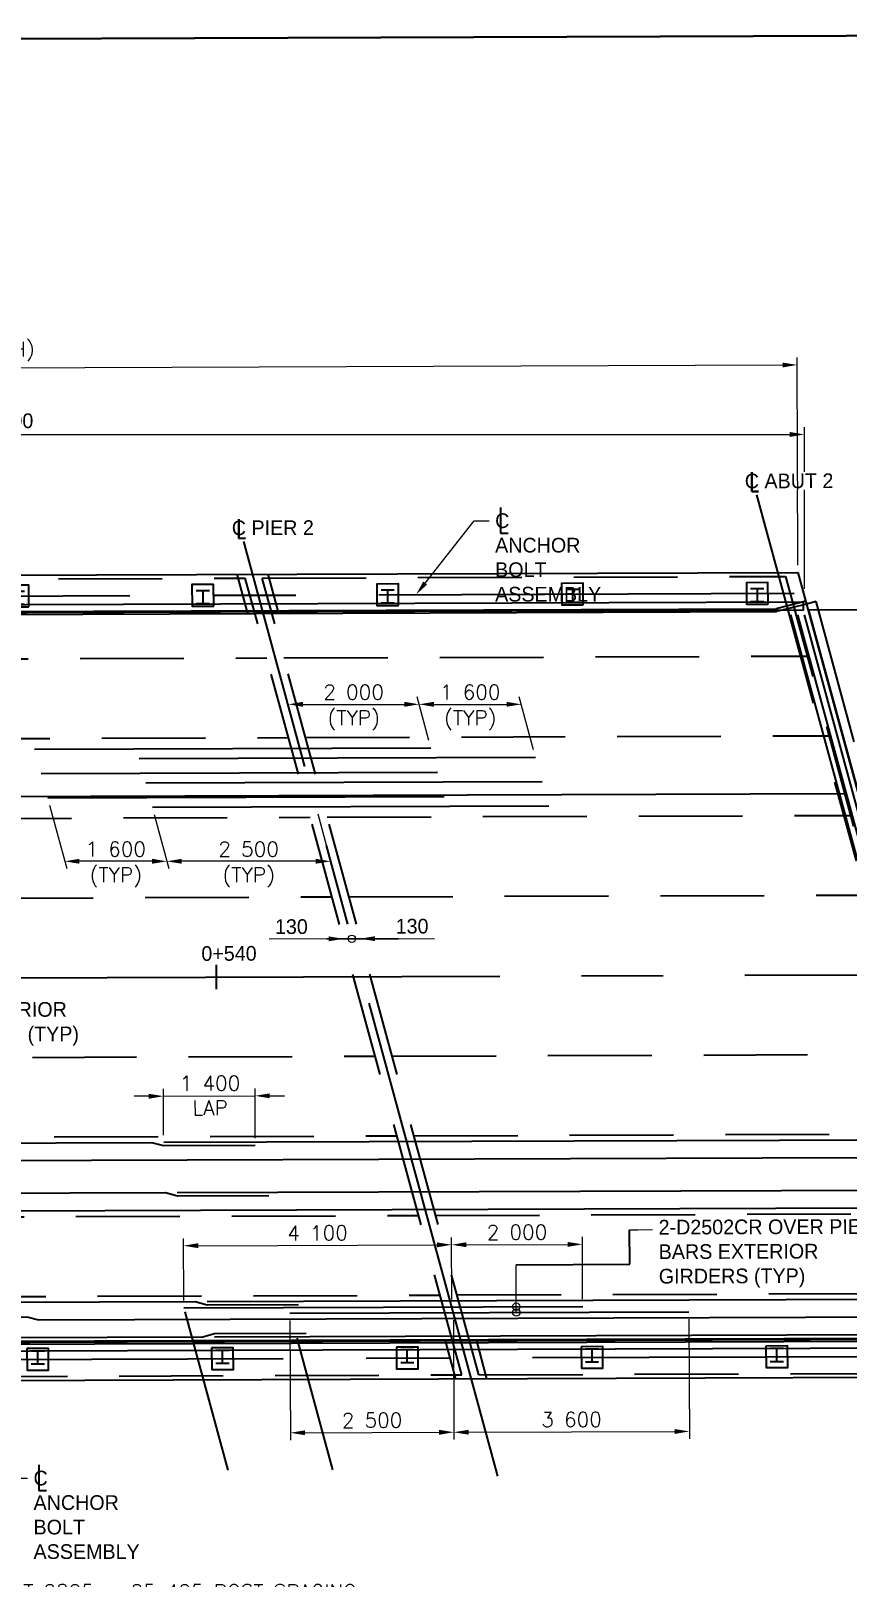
# Model space of a CAD drawing. Header units: metres. Extents: x 16685.1 to 16747.8, y 5649248.2 to 5649284.
# Drawn here: x 16713.91 to 16726.39, y 5649260.3 to 5649283.96 of the extents above; entities that cross this region are included whole.
import ezdxf
from ezdxf import colors
from ezdxf.entities.mleader import LeaderData, LeaderLine
from ezdxf.math import Vec2, Vec3

# ---------------------------------------------------------------- set-up
doc = ezdxf.new("R2010")
doc.units = ezdxf.units.M
for name, pattern in [('CENTER2', [1.125, 0.75, -0.125, 0.125, -0.125]), ('CENTERX2', [101.6, 63.5, -12.7, 12.7, -12.7]), ('HIDDEN2', [4.7625, 3.175, -1.5875])]:
    doc.linetypes.add(name, pattern=pattern)
for name, color, linetype in [('C-ROAD-CNTR', 1, 'CENTER2'), ('G-AN-DIM', 1, 'Continuous'), ('S-BR-ABUTMENT-HDD-THIN', 1, 'HIDDEN2'), ('S-BR-APPROACH-SLAB', 1, 'Continuous'), ('S-BR-BRIDGERAIL', 2, 'Continuous'), ('S-BR-CEN', 1, 'CENTERX2'), ('S-BR-DECK', 1, 'Continuous'), ('S-BR-DIM', 1, 'Continuous'), ('S-BR-POST', 1, 'Continuous'), ('S-BR-PRECAST', 17, 'HIDDEN2'), ('S-BR-REINFORCING', 2, 'Continuous')]:
    doc.layers.add(name, color=color, linetype=linetype)
doc.layers.add('G-TB-VPORTS', color=8, linetype='Continuous', plot=False)
doc.layers.add('S-BR-NPLOT', color=250, linetype='Continuous', plot=False)
doc.styles.add('AT Text Standard', font='simplex.shx', dxfattribs={"oblique": 1e-05, "height": 3})
doc.styles.add('AT_Font_Prop_3.0', font='font005.shx', dxfattribs={"height": 3})
doc.dimstyles.new('AT Dim Standard (Meters)', dxfattribs={"dimtxt": 3, "dimasz": 3, "dimexe": 1.5, "dimexo": 1.5, "dimgap": 1, "dimtad": 1, "dimdec": 0, "dimlfac": 1000, "dimzin": 0, "dimdsep": 46, "dimtxsty": 'AT_Font_Prop_3.0', "dimcen": -1.5, "dimclrd": 256, "dimclre": 256, "dimclrt": 2, "dimaunit": 1, "dimadec": 3, "dimazin": 0, "dimtfac": 1, "dimtdec": 0, "dimtmove": 0, "dimatfit": 3, "dimfxl": 1, "dimtfill": 1, "dimtolj": 1, "dimtzin": 0, "dimlwd": 15, "dimlwe": 15, "dimarcsym": 0})
doc.dimstyles.new('AT Dim Standard (Millimeters)', dxfattribs={"dimtxt": 3, "dimasz": 3, "dimexe": 1.5, "dimexo": 1.5, "dimgap": 1, "dimtad": 1, "dimdec": 3, "dimzin": 0, "dimdsep": 32, "dimtxsty": 'AT Text Standard', "dimcen": -1.5, "dimclrd": 256, "dimclre": 256, "dimclrt": 2, "dimaunit": 1, "dimadec": 3, "dimazin": 0, "dimtfac": 1, "dimtdec": 3, "dimtmove": 0, "dimatfit": 3, "dimfxl": 1, "dimtfill": 1, "dimtolj": 1, "dimtzin": 0, "dimlwd": 15, "dimlwe": 15, "dimarcsym": 0})

# ---------------------------------------------------------------- blocks, each defined once
blk = doc.blocks.new('*U43')
at = {"layer": 'S-BR-POST'}
for p, q in [((-0.1, 0.13), (0.1, 0.13)), ((0, -0.07), (0, 0.13)), ((-0.1, -0.07), (0.1, -0.07))]:
    blk.add_line(p, q, dxfattribs=at)
blk.add_lwpolyline([(-0.166, 0.164), (-0.164, -0.166), (0.166, -0.164), (0.164, 0.166), (-0.166, 0.164)], dxfattribs=at)
blk = doc.blocks.new('*U44')
at = {"layer": 'S-BR-DIM', "color": 0, "linetype": 'ByBlock', "lineweight": -2, "transparency": 16777216}
for p in [(-22.599, -0.078), (-19.774, -0.068), (-16.949, -0.059), (-14.124, -0.049), (-11.3, -0.039), (-8.475, -0.029), (-5.65, -0.02), (-2.825, -0.01), (0, 0)]:
    blk.add_blockref('*U43', p, dxfattribs=at)
blk = doc.blocks.new('*U45')
at = {"layer": 'S-BR-POST'}
for p, q in [((-0.1, 0.13), (0.1, 0.13)), ((0, -0.07), (0, 0.13)), ((-0.1, -0.07), (0.1, -0.07))]:
    blk.add_line(p, q, dxfattribs=at)
blk.add_lwpolyline([(-0.166, 0.164), (-0.164, -0.166), (0.166, -0.164), (0.164, 0.166), (-0.166, 0.164)], dxfattribs=at)
blk = doc.blocks.new('*U46')
at = {"layer": 'S-BR-DIM', "color": 0, "linetype": 'ByBlock', "lineweight": -2, "transparency": 16777216}
for p in [(-22.599, -0.078), (-19.774, -0.068), (-16.949, -0.059), (-14.124, -0.049), (-11.3, -0.039), (-8.475, -0.029), (-5.65, -0.02), (-2.825, -0.01), (0, 0)]:
    blk.add_blockref('*U45', p, dxfattribs=at)
blk = doc.blocks.new('*D67')
at = {"layer": 'G-AN-DIM', "lineweight": 15, "transparency": 16777216}
for p, q in [((16702.718, 5649263.318), (16702.718, 5649259.775)), ((16728.143, 5649263.406), (16728.143, 5649259.775)), ((16702.943, 5649259.887), (16727.918, 5649259.887))]:
    blk.add_line(p, q, dxfattribs=at)
at = {"layer": 'G-AN-DIM', "transparency": 16777216}
for points in [[(16702.943, 5649259.925), (16702.943, 5649259.85), (16702.718, 5649259.887)], [(16727.918, 5649259.925), (16727.918, 5649259.85), (16728.143, 5649259.887)]]:
    blk.add_solid(points, dxfattribs=at)
at = {"layer": 'G-AN-DIM', "color": 2, "transparency": 16777216, "insert": (16715.43, 5649260.075), "char_height": 0.225, "attachment_point": 5, "style": 'AT Text Standard', "bg_fill": 3, "box_fill_scale": 1.1, "bg_fill_color": 256, "bg_fill_true_color": 13158600, "bg_fill_transparency": 0}
blk.add_mtext('\\A1;9 SPACES AT 2825 = 25 425 POST SPACING', dxfattribs=at)
at = {"layer": 'G-AN-DIM', "color": 2, "transparency": 16777216, "insert": (16715.43, 5649259.641), "char_height": 0.225, "attachment_point": 5, "style": 'AT Text Standard', "bg_fill": 3, "box_fill_scale": 1.1, "bg_fill_color": 256, "bg_fill_true_color": 13158600, "bg_fill_transparency": 0}
blk.add_mtext('\\A1;(OPPOSITE OTHER SIDE)', dxfattribs=at)
blk = doc.blocks.new('*D69')
at = {"layer": 'G-AN-DIM', "lineweight": 15, "transparency": 16777216}
for p, q in [((16698.96, 5649275.697), (16698.96, 5649277.899)), ((16699.185, 5649277.787), (16725.513, 5649277.787)), ((16725.738, 5649275.423), (16725.738, 5649277.899))]:
    blk.add_line(p, q, dxfattribs=at)
at = {"layer": 'G-AN-DIM', "transparency": 16777216}
for points in [[(16699.185, 5649277.824), (16699.185, 5649277.749), (16698.96, 5649277.787)], [(16725.513, 5649277.824), (16725.513, 5649277.749), (16725.738, 5649277.787)]]:
    blk.add_solid(points, dxfattribs=at)
at = {"layer": 'G-AN-DIM', "color": 2, "transparency": 16777216, "char_height": 0.225, "attachment_point": 5, "style": 'AT_Font_Prop_3.0', "bg_fill": 3, "box_fill_scale": 1.1, "bg_fill_color": 256, "bg_fill_true_color": 13158600, "bg_fill_transparency": 0}
for s, insert in [('\\A1;D1506CR BARS @ 300', (16712.349, 5649277.974)), ('\\A1;(MIN LAP @ 750', (16712.349, 5649277.54))]:
    blk.add_mtext(s, dxfattribs=dict(at, insert=insert))
blk = doc.blocks.new('*D78')
at = {"layer": 'G-AN-DIM', "lineweight": 15, "transparency": 16777216}
for p, q in [((16715.798, 5649271.97), (16716.02, 5649271.143)), ((16718.298, 5649271.979), (16718.522, 5649271.143)), ((16718.267, 5649271.255), (16716.215, 5649271.255))]:
    blk.add_line(p, q, dxfattribs=at)
at = {"layer": 'G-AN-DIM', "transparency": 16777216}
for points in [[(16716.215, 5649271.293), (16716.215, 5649271.218), (16715.99, 5649271.255)], [(16718.267, 5649271.293), (16718.267, 5649271.218), (16718.492, 5649271.255)]]:
    blk.add_solid(points, dxfattribs=at)
at = {"layer": 'G-AN-DIM', "color": 2, "transparency": 16777216, "insert": (16717.241, 5649271.443), "char_height": 0.225, "attachment_point": 5, "style": 'AT Text Standard', "bg_fill": 3, "box_fill_scale": 1.1, "bg_fill_color": 256, "bg_fill_true_color": 13158600, "bg_fill_transparency": 0}
blk.add_mtext('\\A1;2 500', dxfattribs=at)
at = {"layer": 'G-AN-DIM', "color": 2, "transparency": 16777216, "insert": (16717.241, 5649271.009), "char_height": 0.225, "attachment_point": 5, "style": 'AT Text Standard', "bg_fill": 3, "box_fill_scale": 1.1, "bg_fill_color": 256, "bg_fill_true_color": 13158600, "bg_fill_transparency": 0}
blk.add_mtext('\\A1;(TYP)', dxfattribs=at)
blk = doc.blocks.new('*D79')
at = {"layer": 'G-AN-DIM', "lineweight": 15, "transparency": 16777216}
for p, q in [((16717.995, 5649273.099), (16717.815, 5649273.77)), ((16718.07, 5649273.657), (16719.622, 5649273.657)), ((16719.995, 5649273.106), (16719.817, 5649273.77))]:
    blk.add_line(p, q, dxfattribs=at)
at = {"layer": 'G-AN-DIM', "transparency": 16777216}
for points in [[(16718.07, 5649273.695), (16718.07, 5649273.62), (16717.845, 5649273.657)], [(16719.622, 5649273.695), (16719.622, 5649273.62), (16719.847, 5649273.657)]]:
    blk.add_solid(points, dxfattribs=at)
at = {"layer": 'G-AN-DIM', "color": 2, "transparency": 16777216, "insert": (16718.846, 5649273.845), "char_height": 0.225, "attachment_point": 5, "style": 'AT Text Standard', "bg_fill": 3, "box_fill_scale": 1.1, "bg_fill_color": 256, "bg_fill_true_color": 13158600, "bg_fill_transparency": 0}
blk.add_mtext('\\A1;2 000', dxfattribs=at)
at = {"layer": 'G-AN-DIM', "color": 2, "transparency": 16777216, "insert": (16718.846, 5649273.411), "char_height": 0.225, "attachment_point": 5, "style": 'AT Text Standard', "bg_fill": 3, "box_fill_scale": 1.1, "bg_fill_color": 256, "bg_fill_true_color": 13158600, "bg_fill_transparency": 0}
blk.add_mtext('\\A1;(TYP)', dxfattribs=at)
blk = doc.blocks.new('*D80')
at = {"layer": 'G-AN-DIM', "lineweight": 15, "transparency": 16777216}
for p, q in [((16714.198, 5649272.115), (16714.459, 5649271.143)), ((16715.798, 5649271.97), (16716.02, 5649271.143)), ((16715.765, 5649271.255), (16714.654, 5649271.255))]:
    blk.add_line(p, q, dxfattribs=at)
at = {"layer": 'G-AN-DIM', "transparency": 16777216}
for points in [[(16714.654, 5649271.293), (16714.654, 5649271.218), (16714.429, 5649271.255)], [(16715.765, 5649271.293), (16715.765, 5649271.218), (16715.99, 5649271.255)]]:
    blk.add_solid(points, dxfattribs=at)
at = {"layer": 'G-AN-DIM', "color": 2, "transparency": 16777216, "insert": (16715.209, 5649271.443), "char_height": 0.225, "attachment_point": 5, "style": 'AT Text Standard', "bg_fill": 3, "box_fill_scale": 1.1, "bg_fill_color": 256, "bg_fill_true_color": 13158600, "bg_fill_transparency": 0}
blk.add_mtext('\\A1;1 600', dxfattribs=at)
at = {"layer": 'G-AN-DIM', "color": 2, "transparency": 16777216, "insert": (16715.209, 5649271.009), "char_height": 0.225, "attachment_point": 5, "style": 'AT Text Standard', "bg_fill": 3, "box_fill_scale": 1.1, "bg_fill_color": 256, "bg_fill_true_color": 13158600, "bg_fill_transparency": 0}
blk.add_mtext('\\A1;(TYP)', dxfattribs=at)
blk = doc.blocks.new('*D81')
at = {"layer": 'G-AN-DIM', "lineweight": 15, "transparency": 16777216}
for p, q in [((16719.995, 5649273.106), (16719.817, 5649273.77)), ((16720.072, 5649273.657), (16721.183, 5649273.657)), ((16721.595, 5649272.962), (16721.378, 5649273.77))]:
    blk.add_line(p, q, dxfattribs=at)
at = {"layer": 'G-AN-DIM', "transparency": 16777216}
for points in [[(16720.072, 5649273.695), (16720.072, 5649273.62), (16719.847, 5649273.657)], [(16721.183, 5649273.695), (16721.183, 5649273.62), (16721.408, 5649273.657)]]:
    blk.add_solid(points, dxfattribs=at)
at = {"layer": 'G-AN-DIM', "color": 2, "transparency": 16777216, "insert": (16720.628, 5649273.845), "char_height": 0.225, "attachment_point": 5, "style": 'AT Text Standard', "bg_fill": 3, "box_fill_scale": 1.1, "bg_fill_color": 256, "bg_fill_true_color": 13158600, "bg_fill_transparency": 0}
blk.add_mtext('\\A1;1 600', dxfattribs=at)
at = {"layer": 'G-AN-DIM', "color": 2, "transparency": 16777216, "insert": (16720.628, 5649273.411), "char_height": 0.225, "attachment_point": 5, "style": 'AT Text Standard', "bg_fill": 3, "box_fill_scale": 1.1, "bg_fill_color": 256, "bg_fill_true_color": 13158600, "bg_fill_transparency": 0}
blk.add_mtext('\\A1;(TYP)', dxfattribs=at)
blk = doc.blocks.new('_Small')
at = {"color": 0, "linetype": 'ByBlock', "lineweight": -2}
blk.add_circle((0, 0), 0.25, dxfattribs=at)
blk = doc.blocks.new('*D93')
at = {"layer": 'G-AN-DIM', "lineweight": 15, "transparency": 16777216}
for p, q in [((16718.817, 5649270.07), (16718.592, 5649270.069)), ((16718.817, 5649270.07), (16718.947, 5649270.07)), ((16719.172, 5649270.071), (16720.083, 5649270.074))]:
    blk.add_line(p, q, dxfattribs=at)
at = {"layer": 'G-AN-DIM', "transparency": 16777216}
blk.add_solid([(16719.172, 5649270.109), (16719.172, 5649270.034), (16718.947, 5649270.07)], dxfattribs=at)
at = {"layer": 'G-AN-DIM', "lineweight": 15, "transparency": 16777216, "xscale": 0.225, "yscale": 0.225, "zscale": 0.225, "rotation": 0.1984736336278446}
blk.add_blockref('_Small', (16718.817, 5649270.07), dxfattribs=at)
at = {"layer": 'G-AN-DIM', "color": 2, "transparency": 16777216, "insert": (16719.739, 5649270.261), "char_height": 0.225, "attachment_point": 5, "rotation": 0.1985, "style": 'AT_Font_Prop_3.0', "bg_fill": 3, "box_fill_scale": 1.1, "bg_fill_color": 256, "bg_fill_true_color": 13158600, "bg_fill_transparency": 0}
blk.add_mtext('\\A1;130', dxfattribs=at)
blk = doc.blocks.new('*D94')
at = {"layer": 'G-AN-DIM', "lineweight": 15, "transparency": 16777216}
for p, q in [((16718.462, 5649270.069), (16717.552, 5649270.066)), ((16718.817, 5649270.07), (16718.687, 5649270.069)), ((16718.817, 5649270.07), (16719.042, 5649270.071))]:
    blk.add_line(p, q, dxfattribs=at)
at = {"layer": 'G-AN-DIM', "transparency": 16777216}
blk.add_solid([(16718.462, 5649270.106), (16718.462, 5649270.031), (16718.687, 5649270.069)], dxfattribs=at)
at = {"layer": 'G-AN-DIM', "lineweight": 15, "transparency": 16777216, "xscale": 0.225, "yscale": 0.225, "zscale": 0.225, "rotation": 180.1984736339533}
blk.add_blockref('_Small', (16718.817, 5649270.07), dxfattribs=at)
at = {"layer": 'G-AN-DIM', "color": 2, "transparency": 16777216, "insert": (16717.894, 5649270.254), "char_height": 0.225, "attachment_point": 5, "rotation": 0.1985, "style": 'AT_Font_Prop_3.0', "bg_fill": 3, "box_fill_scale": 1.1, "bg_fill_color": 256, "bg_fill_true_color": 13158600, "bg_fill_transparency": 0}
blk.add_mtext('\\A1;130', dxfattribs=at)
blk = doc.blocks.new('*D102')
at = {"layer": 'G-AN-DIM', "lineweight": 15, "transparency": 16777216}
for p, q in [((16698.705, 5649275.696), (16698.694, 5649278.87)), ((16698.919, 5649278.758), (16725.403, 5649278.85)), ((16725.639, 5649275.789), (16725.628, 5649278.963))]:
    blk.add_line(p, q, dxfattribs=at)
at = {"layer": 'G-AN-DIM', "transparency": 16777216}
for points in [[(16725.403, 5649278.887), (16725.403, 5649278.812), (16725.628, 5649278.851)], [(16698.919, 5649278.796), (16698.919, 5649278.721), (16698.694, 5649278.757)]]:
    blk.add_solid(points, dxfattribs=at)
at = {"layer": 'G-AN-DIM', "color": 2, "transparency": 16777216, "insert": (16712.16, 5649279.05), "char_height": 0.225, "attachment_point": 5, "rotation": 0.1985, "style": 'AT Text Standard', "bg_fill": 3, "box_fill_scale": 1.1, "bg_fill_color": 256, "bg_fill_true_color": 13158600, "bg_fill_transparency": 0}
blk.add_mtext('\\A1;26 934 (DECK LENGTH)', dxfattribs=at)
blk = doc.blocks.new('_None')
blk = doc.blocks.new('*D104')
at = {"layer": 'G-AN-DIM', "lineweight": 15, "transparency": 16777216}
for p, q in [((16715.941, 5649267.062), (16715.939, 5649267.773)), ((16717.341, 5649267.017), (16717.339, 5649267.778)), ((16715.714, 5649267.66), (16715.489, 5649267.659)), ((16717.564, 5649267.666), (16717.789, 5649267.667))]:
    blk.add_line(p, q, dxfattribs=at)
at = {"layer": 'G-AN-DIM', "transparency": 16777216}
for points in [[(16715.714, 5649267.697), (16715.714, 5649267.622), (16715.939, 5649267.661)], [(16717.564, 5649267.704), (16717.564, 5649267.629), (16717.339, 5649267.666)]]:
    blk.add_solid(points, dxfattribs=at)
at = {"layer": 'G-AN-DIM', "color": 2, "transparency": 16777216, "insert": (16716.651, 5649267.671), "char_height": 0.225, "attachment_point": 5, "rotation": 0.1985, "style": 'AT Text Standard', "bg_fill": 3, "box_fill_scale": 1.1, "bg_fill_color": 256, "bg_fill_true_color": 13158600, "bg_fill_transparency": 0}
blk.add_mtext('\\A1;1 400\\PLAP', dxfattribs=at)
at = {"layer": 'G-AN-DIM', "lineweight": 15, "transparency": 16777216}
blk.add_line((16715.939, 5649267.661), (16717.339, 5649267.666), dxfattribs=at)
blk = doc.blocks.new('*D107')
at = {"layer": 'G-AN-DIM', "lineweight": 15, "transparency": 16777216}
for p, q in [((16716.247, 5649264.535), (16716.244, 5649265.485)), ((16716.469, 5649265.373), (16720.119, 5649265.386)), ((16720.347, 5649264.549), (16720.344, 5649265.499))]:
    blk.add_line(p, q, dxfattribs=at)
at = {"layer": 'G-AN-DIM', "transparency": 16777216}
for points in [[(16716.469, 5649265.411), (16716.47, 5649265.336), (16716.244, 5649265.372)], [(16720.119, 5649265.423), (16720.12, 5649265.348), (16720.344, 5649265.387)]]:
    blk.add_solid(points, dxfattribs=at)
at = {"layer": 'G-AN-DIM', "color": 2, "transparency": 16777216, "insert": (16718.294, 5649265.567), "char_height": 0.225, "attachment_point": 5, "rotation": 0.1985, "style": 'AT Text Standard', "bg_fill": 3, "box_fill_scale": 1.1, "bg_fill_color": 256, "bg_fill_true_color": 13158600, "bg_fill_transparency": 0}
blk.add_mtext('\\A1;4 100', dxfattribs=at)
blk = doc.blocks.new('*D108')
at = {"layer": 'G-AN-DIM', "lineweight": 15, "transparency": 16777216}
for p, q in [((16717.872, 5649264.227), (16717.879, 5649262.397)), ((16720.372, 5649264.235), (16720.379, 5649262.406)), ((16718.103, 5649262.51), (16720.153, 5649262.517))]:
    blk.add_line(p, q, dxfattribs=at)
at = {"layer": 'G-AN-DIM', "transparency": 16777216}
for points in [[(16718.103, 5649262.548), (16718.103, 5649262.473), (16717.878, 5649262.51)], [(16720.153, 5649262.555), (16720.153, 5649262.48), (16720.378, 5649262.518)]]:
    blk.add_solid(points, dxfattribs=at)
at = {"layer": 'G-AN-DIM', "color": 2, "transparency": 16777216, "insert": (16719.128, 5649262.701), "char_height": 0.225, "attachment_point": 5, "rotation": 0.1985, "style": 'AT Text Standard', "bg_fill": 3, "box_fill_scale": 1.1, "bg_fill_color": 256, "bg_fill_true_color": 13158600, "bg_fill_transparency": 0}
blk.add_mtext('\\A1;2 500', dxfattribs=at)
blk = doc.blocks.new('*D109')
at = {"layer": 'G-AN-DIM', "lineweight": 15, "transparency": 16777216}
for p, q in [((16720.347, 5649264.549), (16720.344, 5649265.499)), ((16720.569, 5649265.387), (16722.119, 5649265.393)), ((16722.347, 5649264.556), (16722.344, 5649265.506))]:
    blk.add_line(p, q, dxfattribs=at)
at = {"layer": 'G-AN-DIM', "transparency": 16777216}
for points in [[(16720.569, 5649265.425), (16720.57, 5649265.35), (16720.344, 5649265.387)], [(16722.119, 5649265.43), (16722.12, 5649265.355), (16722.344, 5649265.394)]]:
    blk.add_solid(points, dxfattribs=at)
at = {"layer": 'G-AN-DIM', "color": 2, "transparency": 16777216, "insert": (16721.344, 5649265.578), "char_height": 0.225, "attachment_point": 5, "rotation": 0.1985, "style": 'AT Text Standard', "bg_fill": 3, "box_fill_scale": 1.1, "bg_fill_color": 256, "bg_fill_true_color": 13158600, "bg_fill_transparency": 0}
blk.add_mtext('\\A1;2 000', dxfattribs=at)
blk = doc.blocks.new('*D110')
at = {"layer": 'G-AN-DIM', "lineweight": 15, "transparency": 16777216}
for p, q in [((16720.372, 5649264.235), (16720.379, 5649262.406)), ((16723.972, 5649264.248), (16723.979, 5649262.418)), ((16720.603, 5649262.519), (16723.753, 5649262.53))]:
    blk.add_line(p, q, dxfattribs=at)
at = {"layer": 'G-AN-DIM', "transparency": 16777216}
for points in [[(16720.603, 5649262.556), (16720.603, 5649262.481), (16720.378, 5649262.518)], [(16723.753, 5649262.567), (16723.753, 5649262.492), (16723.978, 5649262.531)]]:
    blk.add_solid(points, dxfattribs=at)
at = {"layer": 'G-AN-DIM', "color": 2, "transparency": 16777216, "insert": (16722.177, 5649262.712), "char_height": 0.225, "attachment_point": 5, "rotation": 0.1985, "style": 'AT Text Standard', "bg_fill": 3, "box_fill_scale": 1.1, "bg_fill_color": 256, "bg_fill_true_color": 13158600, "bg_fill_transparency": 0}
blk.add_mtext('\\A1;3 600', dxfattribs=at)

msp = doc.modelspace()

# ---------------------------------------------------------------- linework, layer by layer
at = {"layer": 'C-ROAD-CNTR', "ltscale": 10}
for p, q in [((16728.8254, 5649262.8161), (16725.0087, 5649276.8653)), ((16691.079, 5649269.3958), (16737.8083, 5649269.5576))]:
    msp.add_line(p, q, dxfattribs=at)
at = {"layer": 'S-BR-ABUTMENT-HDD-THIN'}
for p, q in [((16725.9154, 5649275.2313), (16725.7707, 5649275.192)), ((16728.9965, 5649263.8899), (16725.9154, 5649275.2313))]:
    msp.add_line(p, q, dxfattribs=at)
at = {"layer": 'S-BR-APPROACH-SLAB'}
msp.add_line((16731.8059, 5649275.1209), (16725.806, 5649275.1001), dxfattribs=at)
at = {"layer": 'S-BR-BRIDGERAIL'}
for points in [[(16698.9954, 5649275.1342), (16725.7169, 5649275.2268), (16725.7174, 5649275.0998), (16698.9958, 5649275.0072)], [(16701.9623, 5649263.7224), (16728.8051, 5649263.8154), (16728.8046, 5649263.9424), (16701.9618, 5649263.8494)]]:
    msp.add_lwpolyline(points, close=True, dxfattribs=at)
at = {"layer": 'S-BR-CEN', "color": 8, "ltscale": 0.1}
for p, q in [((16698.9129, 5649275.2639), (16726.0139, 5649275.3578)), ((16701.2585, 5649263.59), (16729.18, 5649263.6867))]:
    msp.add_line(p, q, dxfattribs=at)
at = {"layer": 'S-BR-DECK'}
for p, q in [((16698.7051, 5649275.5832), (16725.639, 5649275.6765)), ((16725.639, 5649275.6765), (16728.8517, 5649263.8506)), ((16699.2971, 5649274.9853), (16725.3111, 5649275.0754)), ((16699.3025, 5649275.0303), (16725.3054, 5649275.1203)), ((16725.7589, 5649275.2354), (16725.3054, 5649275.1203)), ((16725.7707, 5649275.192), (16725.3111, 5649275.0754)), ((16728.8371, 5649263.9425), (16725.806, 5649275.1001)), ((16702.3774, 5649263.8739), (16728.3913, 5649263.964)), ((16702.3831, 5649263.8289), (16728.3859, 5649263.919)), ((16702.0494, 5649263.2727), (16728.9834, 5649263.366))]:
    msp.add_line(p, q, dxfattribs=at)
at = {"layer": 'S-BR-DIM'}
for p, q in [((16716.7436, 5649269.6722), (16716.7449, 5649269.2972)), ((16723.0667, 5649265.088), (16723.0649, 5649265.617))]:
    msp.add_line(p, q, dxfattribs=at)
at = {"layer": 'S-BR-NPLOT'}
msp.add_line((16718.4375, 5649270.0686), (16719.5323, 5649270.0724), dxfattribs=at)
at = {"layer": 'S-BR-POST'}
for p, q in [((16725.1149, 5649275.4247), (16724.9149, 5649275.424)), ((16725.0149, 5649275.4243), (16725.0155, 5649275.2243)), ((16725.1155, 5649275.2247), (16724.9155, 5649275.224))]:
    msp.add_line(p, q, dxfattribs=at)
msp.add_lwpolyline([(16725.1807, 5649275.1899), (16725.1795, 5649275.5199), (16724.8495, 5649275.5188), (16724.8507, 5649275.1888), (16725.1807, 5649275.1899)], dxfattribs=at)
at = {"layer": 'S-BR-PRECAST', "ltscale": 0.5}
for p, q in [((16707.1884, 5649275.5526), (16717.1883, 5649275.5872)), ((16717.4483, 5649275.5881), (16725.4483, 5649275.6158)), ((16725.4483, 5649275.6158), (16728.76, 5649263.4252)), ((16707.52, 5649274.3318), (16717.52, 5649274.3664)), ((16717.78, 5649274.3673), (16725.7799, 5649274.395)), ((16718.111, 5649273.1487), (16726.111, 5649273.1764)), ((16707.8511, 5649273.1132), (16717.851, 5649273.1478)), ((16708.1821, 5649271.8945), (16718.1821, 5649271.9292)), ((16718.4421, 5649271.9301), (16726.442, 5649271.9578)), ((16708.5132, 5649270.6759), (16718.5131, 5649270.7106)), ((16718.7731, 5649270.7115), (16726.7731, 5649270.7392)), ((16709.1753, 5649268.2387), (16719.1752, 5649268.2733)), ((16719.4352, 5649268.2742), (16727.4352, 5649268.3019)), ((16709.5064, 5649267.0201), (16719.5063, 5649267.0547)), ((16719.7663, 5649267.0556), (16727.7663, 5649267.0833)), ((16709.8374, 5649265.8014), (16719.8374, 5649265.8361)), ((16720.0974, 5649265.837), (16728.0973, 5649265.8647)), ((16710.1685, 5649264.5828), (16720.1684, 5649264.6175)), ((16720.4284, 5649264.6184), (16728.4284, 5649264.6461)), ((16710.5001, 5649263.362), (16720.5001, 5649263.3966)), ((16720.7601, 5649263.3975), (16728.76, 5649263.4252))]:
    msp.add_line(p, q, dxfattribs=at)
at = {"layer": 'S-BR-REINFORCING'}
for p, q in [((16728.5217, 5649264.0164), (16725.5313, 5649275.0241)), ((16728.6252, 5649264.0168), (16725.6348, 5649275.0245)), ((16728.7288, 5649264.0171), (16725.7383, 5649275.0248)), ((16728.15, 5649266.2241), (16716.15, 5649266.1825))]:
    msp.add_line(p, q, dxfattribs=at)
for points in [[(16714.067, 5649272.5997), (16720.1262, 5649272.6207)], [(16715.667, 5649272.4551), (16721.7262, 5649272.4761)], [(16714.1682, 5649272.2271), (16720.2274, 5649272.2481)], [(16715.7682, 5649272.0825), (16721.8274, 5649272.1035)], [(16711.7866, 5649266.7187), (16713.1866, 5649266.7236), (16713.3663, 5649266.6742), (16728.0206, 5649266.725)], [(16717.5502, 5649266.1374), (16716.1502, 5649266.1325), (16715.9705, 5649266.1819), (16701.3229, 5649266.1312)], [(16717.8718, 5649264.3391), (16723.9718, 5649264.3602)]]:
    msp.add_lwpolyline(points, dxfattribs=at)

# ---------------------------------------------------------------- block references
at = {"layer": 'S-BR-DIM', "rotation": 179.9999999999586}
msp.add_blockref('*U46', (16699.5911, 5649275.2663), dxfattribs=at)
at = {"layer": 'S-BR-DIM'}
msp.add_blockref('*U44', (16728.1409, 5649263.6831), dxfattribs=at)

# ---------------------------------------------------------------- leaders
ml = msp.add_multileader_mtext('Standard', dxfattribs=at)
ml.set_content('4-25CR BARS INTERIOR\\PGIRDERS D2501CR (TYP)', color=2, style='AT_Font_Prop_3.0')
ml.set_leader_properties(color=256, linetype='ByLayer', lineweight=15)
ml.set_arrow_properties(name='NONE')
ml.build(insert=Vec2(0, 0))
ml.multileader.update_dxf_attribs({"dogleg_length": 3, "arrow_head_size": 0.225, "scale": 0.075})
ctx = ml.context
ctx.base_point, ctx.scale, ctx.char_height, ctx.arrow_head_size, ctx.landing_gap_size, ctx.plane_origin, ctx.plane_x_axis, ctx.plane_y_axis = Vec3(16710.9066, 5649268.9399), 0.075, 0.225, 0.225, 0.0938, Vec3(16710.5582, 5649268.9387), Vec3(0.999994, 0.003464), Vec3(-0.003464, 0.999994)
notes = []
notes.append((ctx, [(0, (1, 1, 0), (16710.6816, 5649268.9391), (0.999994, 0.003464), 0.225, [(0, [(16710.5582, 5649268.9387)], 0, [])])]))
ctx.mtext.insert, ctx.mtext.text_direction, ctx.mtext.rotation, ctx.mtext.flow_direction = Vec3(16710.9998, 5649269.0902), Vec3(0.999994, 0.003464), 0.003464, 5
for ctx, leaders in notes:
    for number, flags, end, landing, length, lines in leaders:
        leader = LeaderData()
        leader.index, (leader.has_last_leader_line, leader.has_dogleg_vector, leader.attachment_direction) = number, flags
        leader.last_leader_point, leader.dogleg_vector, leader.dogleg_length = Vec3(end), Vec3(landing), length
        for number, points, colour, breaks in lines:
            line = LeaderLine()
            line.index, line.vertices, line.color, line.breaks = number, Vec3.list(points), colors.encode_raw_color(colour), breaks
            leader.lines.append(line)
        ctx.leaders.append(leader)

# ---------------------------------------------------------------- next in the draw order: texts
at = {"layer": 'S-BR-DIM', "color": 2, "lineweight": 30, "insert": (16716.9401, 5649269.8439), "char_height": 0.225, "attachment_point": 5, "rotation": 0.19847, "style": 'AT_Font_Prop_3.0', "bg_fill": 3, "box_fill_scale": 1.1, "bg_fill_color": 256, "bg_fill_true_color": 13158600, "bg_fill_transparency": 0}
msp.add_mtext('\\A1;0+540', dxfattribs=at)

# ---------------------------------------------------------------- next in the draw order: linework, layer by layer
at = {"layer": 'G-TB-VPORTS', "lineweight": 30}
msp.add_lwpolyline([(16685.1553, 5649256.2626), (16747.7694, 5649256.4835), (16747.7189, 5649283.962), (16685.1048, 5649283.7412)], close=True, dxfattribs=at)

# ---------------------------------------------------------------- next in the draw order: dimensions: what is measured, and where the dimension line sits
at = {"layer": 'G-AN-DIM'}
for base, p1, p2, text, dimstyle, picture, middle in [((16725.7383, 5649277.7866), (16698.9597, 5649275.5841), (16725.7383, 5649275.3109), 'D1506CR BARS @ 300\\X(MIN LAP @ 750', 'AT Dim Standard (Meters)', '*D69', (16712.349, 5649277.7866)), ((16728.1425, 5649259.8872), (16702.7176, 5649263.43), (16728.1425, 5649263.5181), '9 SPACES AT 2825 = <> POST SPACING\\X(OPPOSITE OTHER SIDE)', 'AT Dim Standard (Millimeters)', '*D67', (16715.43, 5649259.8872))]:
    dim = msp.add_linear_dim(base=base, p1=p1, p2=p2, text=text, dimstyle=dimstyle, dxfattribs=at)
    dim.commit()
    dim.dimension.update_dxf_attribs({"geometry": picture, "text_midpoint": middle})

# ---------------------------------------------------------------- next in the draw order: linework, layer by layer
at = {"layer": 'C-ROAD-CNTR', "ltscale": 10}
msp.add_line((16721.0508, 5649261.8484), (16717.1659, 5649276.1487), dxfattribs=at)
at = {"layer": 'G-AN-DIM'}
for p, q in [((16716.2641, 5649264.362), (16716.9226, 5649261.9379)), ((16717.9754, 5649263.9578), (16718.5226, 5649261.9435))]:
    msp.add_line(p, q, dxfattribs=at)
at = {"layer": 'S-BR-DECK'}
for p, q in [((16717.2268, 5649275.0474), (16717.0639, 5649275.6468)), ((16717.703, 5649275.049), (16717.5401, 5649275.6485)), ((16720.4082, 5649263.3363), (16720.2454, 5649263.9358)), ((16720.8845, 5649263.338), (16720.7216, 5649263.9374))]:
    msp.add_line(p, q, dxfattribs=at)
at = {"layer": 'S-BR-DIM', "color": 2}
for p, q in [((16714.0334, 5649262.0202), (16714.0348, 5649261.6244)), ((16714.0348, 5649261.6244), (16714.151, 5649261.6248))]:
    msp.add_line(p, q, dxfattribs=at)

# ---------------------------------------------------------------- next in the draw order: texts
at = {"layer": 'S-BR-DIM', "color": 2, "lineweight": 30, "insert": (16724.8256, 5649277.0725), "char_height": 0.225, "attachment_point": 4, "rotation": 0.19847, "style": 'AT_Font_Prop_3.0', "bg_fill": 3, "box_fill_scale": 1.1, "bg_fill_color": 256, "bg_fill_true_color": 13158600, "bg_fill_transparency": 0}
msp.add_mtext('C ABUT 2', dxfattribs=at)

# ---------------------------------------------------------------- next in the draw order: leaders
at = {"layer": 'S-BR-DIM'}
ml = msp.add_multileader_mtext('Standard', dxfattribs=at)
ml.set_content('C ANCHOR BOLT ASSEMBLY', color=2, style='AT_Font_Prop_3.0')
ml.set_leader_properties(color=256, linetype='ByLayer', lineweight=15)
ml.build(insert=Vec2(0, 0))
ml.multileader.update_dxf_attribs({"dogleg_length": 3, "arrow_head_size": 0.225, "scale": 0.075})
ctx = ml.context
ctx.base_point, ctx.scale, ctx.char_height, ctx.arrow_head_size, ctx.landing_gap_size, ctx.plane_origin = Vec3(16720.9152, 5649276.4676), 0.075, 0.225, 0.225, 0.0938, Vec3(16719.8006, 5649275.3363)
notes = []
notes.append((ctx, [(1, (1, 1, 0), (16720.6902, 5649276.4676), (1, 0), 0.225, [(0, [(16719.8006, 5649275.3363)], 0, [])])]))
ctx.mtext.insert, ctx.mtext.width, ctx.mtext.flow_direction = Vec3(16721.0089, 5649276.5801), 2.986621, 5
ml = msp.add_multileader_mtext('Standard', dxfattribs=at)
ml.set_content('C ANCHOR BOLT ASSEMBLY', color=2, style='AT_Font_Prop_3.0')
ml.set_leader_properties(color=256, linetype='ByLayer', lineweight=15)
ml.build(insert=Vec2(0, 0))
ml.multileader.update_dxf_attribs({"dogleg_length": 3, "arrow_head_size": 0.225, "scale": 0.075})
ctx = ml.context
ctx.base_point, ctx.scale, ctx.char_height, ctx.arrow_head_size, ctx.landing_gap_size, ctx.plane_origin = Vec3(16713.8581, 5649261.8172), 0.075, 0.225, 0.225, 0.0938, Vec3(16712.7435, 5649260.6858)
notes.append((ctx, [(1, (1, 1, 0), (16713.6331, 5649261.8172), (1, 0), 0.225, [(0, [(16712.7333, 5649263.6297)], 0, [])])]))
ctx.mtext.insert, ctx.mtext.width, ctx.mtext.flow_direction = Vec3(16713.9519, 5649261.9297), 2.986621, 5
for ctx, leaders in notes:
    for number, flags, end, landing, length, lines in leaders:
        leader = LeaderData()
        leader.index, (leader.has_last_leader_line, leader.has_dogleg_vector, leader.attachment_direction) = number, flags
        leader.last_leader_point, leader.dogleg_vector, leader.dogleg_length = Vec3(end), Vec3(landing), length
        for number, points, colour, breaks in lines:
            line = LeaderLine()
            line.index, line.vertices, line.color, line.breaks = number, Vec3.list(points), colors.encode_raw_color(colour), breaks
            leader.lines.append(line)
        ctx.leaders.append(leader)

# ---------------------------------------------------------------- next in the draw order: linework, layer by layer
at = {"layer": 'S-BR-DIM', "color": 2, "lineweight": 30}
for p, q in [((16724.9312, 5649277.2073), (16724.9322, 5649276.9136)), ((16724.9322, 5649276.9136), (16725.034, 5649276.914))]:
    msp.add_line(p, q, dxfattribs=at)

# ---------------------------------------------------------------- next in the draw order: texts
at = {"layer": 'S-BR-DIM', "color": 2, "lineweight": 30, "insert": (16716.9828, 5649276.3559), "char_height": 0.225, "attachment_point": 4, "rotation": 0.19847, "style": 'AT_Font_Prop_3.0', "bg_fill": 3, "box_fill_scale": 1.1, "bg_fill_color": 256, "bg_fill_true_color": 13158600, "bg_fill_transparency": 0}
msp.add_mtext('C PIER 2', dxfattribs=at)

# ---------------------------------------------------------------- next in the draw order: dimensions: what is measured, and where the dimension line sits
at = {"layer": 'G-AN-DIM'}
for base, p1, p2, picture, middle in [((16719.8471, 5649273.6573), (16718.0249, 5649272.9867), (16720.0249, 5649272.9936), '*D79', (16718.8461, 5649273.6573)), ((16715.9899, 5649271.2552), (16718.2682, 5649272.0912), (16715.7682, 5649272.0825), '*D78', (16717.241, 5649271.2552))]:
    dim = msp.add_linear_dim(base=base, p1=p1, p2=p2, text='<>\\X(TYP)', dimstyle='AT Dim Standard (Millimeters)', dxfattribs=at)
    dim.commit()
    dim.dimension.update_dxf_attribs({"geometry": picture, "text_midpoint": middle})

# ---------------------------------------------------------------- next in the draw order: linework, layer by layer
at = {"layer": 'S-BR-DIM', "color": 2, "lineweight": 30}
for p, q in [((16717.0883, 5649276.4907), (16717.0894, 5649276.197)), ((16717.0894, 5649276.197), (16717.1912, 5649276.1973))]:
    msp.add_line(p, q, dxfattribs=at)

# ---------------------------------------------------------------- next in the draw order: dimensions: what is measured, and where the dimension line sits
at = {"layer": 'G-AN-DIM'}
for base, p1, p2, picture, middle in [((16721.4083, 5649273.6573), (16720.0249, 5649272.9936), (16721.6249, 5649272.849), '*D81', (16720.6277, 5649273.6573)), ((16714.4286, 5649271.2552), (16715.7682, 5649272.0825), (16714.1682, 5649272.2271), '*D80', (16715.2093, 5649271.2552))]:
    dim = msp.add_linear_dim(base=base, p1=p1, p2=p2, text='<>\\X(TYP)', dimstyle='AT Dim Standard (Millimeters)', dxfattribs=at)
    dim.commit()
    dim.dimension.update_dxf_attribs({"geometry": picture, "text_midpoint": middle})

# ---------------------------------------------------------------- next in the draw order: linework, layer by layer
at = {"layer": 'S-BR-NPLOT'}
msp.add_line((16699.831, 5649272.2015), (16726.3509, 5649272.2933), dxfattribs=at)
at = {"layer": 'S-BR-PRECAST', "ltscale": 0.5}
for p, q in [((16720.5001, 5649263.3966), (16717.1883, 5649275.5872)), ((16720.7601, 5649263.3975), (16717.4483, 5649275.5881))]:
    msp.add_line(p, q, dxfattribs=at)
at = {"layer": 'S-BR-REINFORCING'}
for points in [[(16713.9657, 5649272.9726), (16720.0249, 5649272.9936)], [(16715.5657, 5649272.828), (16721.6249, 5649272.849)]]:
    msp.add_lwpolyline(points, dxfattribs=at)

# ---------------------------------------------------------------- next in the draw order: dimensions: what is measured, and where the dimension line sits
at = {"layer": 'G-AN-DIM'}
dim = msp.add_linear_dim(base=(16725.628, 5649278.8506), p1=(16698.7051, 5649275.5832), p2=(16725.639, 5649275.6765), angle=0.19847, text='<> (DECK LENGTH)', dimstyle='AT Dim Standard (Millimeters)', dxfattribs=at)
dim.commit()
dim.dimension.update_dxf_attribs({"geometry": '*D102', "text_midpoint": (16712.1602, 5649279.0504)})
dim = msp.add_linear_dim(base=(16718.9473, 5649270.0704), p1=(16718.8173, 5649270.0699), p2=(16718.9473, 5649270.0704), angle=0.19847, dimstyle='AT Dim Standard (Meters)', override={"dimblk1": 'Small', "dimsah": 1}, dxfattribs=at)
dim.commit()
dim.dimension.update_dxf_attribs({"geometry": '*D93', "text_midpoint": (16719.7395, 5649270.2606)})
dim = msp.add_linear_dim(base=(16717.3392, 5649267.6656), p1=(16715.9417, 5649266.9495), p2=(16717.3418, 5649266.9043), angle=0.19847, text='<>\\PLAP', dimstyle='AT Dim Standard (Millimeters)', dxfattribs=at)
dim.commit()
dim.dimension.update_dxf_attribs({"geometry": '*D104', "text_midpoint": (16716.6508, 5649267.6709), "dimtype": 160})
dim = msp.add_linear_dim(base=(16720.3444, 5649265.3867), p1=(16716.2477, 5649264.4222), p2=(16720.3477, 5649264.4364), angle=0.19847, dimstyle='AT Dim Standard (Millimeters)', dxfattribs=at)
dim.commit()
dim.dimension.update_dxf_attribs({"geometry": '*D107', "text_midpoint": (16718.2938, 5649265.5671)})

# ---------------------------------------------------------------- next in the draw order: linework, layer by layer
at = {"layer": 'S-BR-DIM', "color": 2}
for p, q in [((16721.0905, 5649276.6706), (16721.0918, 5649276.2748)), ((16721.0918, 5649276.2748), (16721.2081, 5649276.2752))]:
    msp.add_line(p, q, dxfattribs=at)
at = {"layer": 'S-BR-REINFORCING'}
msp.add_line((16727.9416, 5649266.991), (16715.9417, 5649266.9495), dxfattribs=at)
msp.add_lwpolyline([(16717.3418, 5649266.9043), (16715.9419, 5649266.8995), (16715.7622, 5649266.9488), (16701.1146, 5649266.8981)], dxfattribs=at)

# ---------------------------------------------------------------- next in the draw order: dimensions: what is measured, and where the dimension line sits
at = {"layer": 'G-AN-DIM'}
dim = msp.add_linear_dim(base=(16718.6873, 5649270.0694), p1=(16718.8173, 5649270.0699), p2=(16718.6873, 5649270.0694), angle=180.19847, dimstyle='AT Dim Standard (Meters)', override={"dimblk1": 'Small', "dimsah": 1}, dxfattribs=at)
dim.commit()
dim.dimension.update_dxf_attribs({"geometry": '*D94', "text_midpoint": (16717.8938, 5649270.2542)})
dim = msp.add_linear_dim(base=(16720.3782, 5649262.5182), p1=(16717.8718, 5649264.3391), p2=(16720.3718, 5649264.3477), angle=0.19847, dimstyle='AT Dim Standard (Millimeters)', dxfattribs=at)
dim.commit()
dim.dimension.update_dxf_attribs({"geometry": '*D108', "text_midpoint": (16719.1275, 5649262.7013)})

# ---------------------------------------------------------------- next in the draw order: linework, layer by layer
at = {"layer": 'S-BR-REINFORCING'}
for points in [[(16718.004, 5649264.4671), (16716.604, 5649264.4622), (16716.4243, 5649264.5116), (16701.7767, 5649264.4609)], [(16718.1197, 5649264.0277), (16716.7197, 5649264.0228), (16716.5403, 5649263.9722), (16701.8927, 5649263.9215)]]:
    msp.add_lwpolyline(points, dxfattribs=at)

# ---------------------------------------------------------------- next in the draw order: dimensions: what is measured, and where the dimension line sits
at = {"layer": 'G-AN-DIM'}
dim = msp.add_linear_dim(base=(16722.3444, 5649265.3936), p1=(16720.3477, 5649264.4364), p2=(16722.3477, 5649264.4433), angle=0.19847, dimstyle='AT Dim Standard (Millimeters)', dxfattribs=at)
dim.commit()
dim.dimension.update_dxf_attribs({"geometry": '*D109', "text_midpoint": (16721.3438, 5649265.5777)})

# ---------------------------------------------------------------- next in the draw order: linework, layer by layer
at = {"layer": 'S-BR-DIM'}
msp.add_line((16721.3298, 5649265.082), (16723.0667, 5649265.088), dxfattribs=at)
at = {"layer": 'S-BR-REINFORCING'}
msp.add_line((16728.6037, 5649264.5538), (16716.6038, 5649264.5122), dxfattribs=at)
msp.add_lwpolyline([(16711.995, 5649265.9518), (16713.395, 5649265.9566), (16713.5747, 5649265.9073), (16728.2289, 5649265.958)], dxfattribs=at)

# ---------------------------------------------------------------- next in the draw order: dimensions: what is measured, and where the dimension line sits
at = {"layer": 'G-AN-DIM'}
dim = msp.add_linear_dim(base=(16723.9781, 5649262.5306), p1=(16720.3718, 5649264.3477), p2=(16723.9718, 5649264.3602), angle=0.19847, dimstyle='AT Dim Standard (Millimeters)', dxfattribs=at)
dim.commit()
dim.dimension.update_dxf_attribs({"geometry": '*D110', "text_midpoint": (16722.1775, 5649262.7119)})

# ---------------------------------------------------------------- next in the draw order: linework, layer by layer
at = {"layer": 'S-BR-REINFORCING'}
msp.add_line((16728.7198, 5649264.0144), (16716.7198, 5649263.9728), dxfattribs=at)
for points in [[(16716.2477, 5649264.4222), (16722.3477, 5649264.4433)], [(16712.4487, 5649264.2815), (16713.8487, 5649264.2863), (16714.0284, 5649264.237), (16728.6827, 5649264.2877)]]:
    msp.add_lwpolyline(points, dxfattribs=at)

# ---------------------------------------------------------------- next in the draw order: leaders
at = {"layer": 'S-BR-DIM'}
ml = msp.add_multileader_mtext('Standard', dxfattribs=at)
ml.set_content('2-D2502CR OVER PIERS\\PBARS EXTERIOR\\PGIRDERS (TYP)', color=2, style='AT_Font_Prop_3.0')
ml.set_leader_properties(color=256, linetype='ByLayer', lineweight=15)
ml.set_arrow_properties(name='NONE')
ml.build(insert=Vec2(0, 0))
ml.multileader.update_dxf_attribs({"dogleg_length": 3, "arrow_head_size": 0.225, "scale": 0.075})
ctx = ml.context
ctx.base_point, ctx.scale, ctx.char_height, ctx.arrow_head_size, ctx.landing_gap_size, ctx.plane_origin, ctx.plane_x_axis, ctx.plane_y_axis = Vec3(16723.4147, 5649265.6182), 0.075, 0.225, 0.225, 0.0938, Vec3(16723.0663, 5649265.617), Vec3(0.999994, 0.003464), Vec3(-0.003464, 0.999994)
notes = []
notes.append((ctx, [(0, (1, 1, 0), (16723.1897, 5649265.6174), (0.999994, 0.003464), 0.225, [(0, [(16723.0649, 5649265.617)], 0, [])])]))
ctx.mtext.insert, ctx.mtext.text_direction, ctx.mtext.rotation, ctx.mtext.flow_direction = Vec3(16723.5079, 5649265.7685), Vec3(0.999994, 0.003464), 0.003464, 5
ml = msp.add_multileader_mtext('Standard', dxfattribs=at)
ml.set_content(' ', color=2, style='AT_Font_Prop_3.0')
ml.set_leader_properties(color=256, linetype='ByLayer', lineweight=15)
ml.set_arrow_properties(name='SMALL')
ml.build(insert=Vec2(0, 0))
ml.multileader.update_dxf_attribs({"has_dogleg": 0, "dogleg_length": 3, "arrow_head_size": 0.225, "scale": 0.075})
ctx = ml.context
ctx.base_point, ctx.scale, ctx.char_height, ctx.arrow_head_size, ctx.landing_gap_size, ctx.plane_origin, ctx.plane_x_axis, ctx.plane_y_axis = Vec3(16721.3298, 5649265.082), 0.075, 0.225, 0.225, 0.0938, Vec3(16721.3326, 5649264.2868), Vec3(0.999994, 0.003464), Vec3(-0.003464, 0.999994)
notes.append((ctx, [(0, (1, 1, 0), (16721.2298, 5649265.0816), (0.999994, 0.003464), 0.1, [(0, [(16721.3323, 5649264.351)], 0, [])])]))
ctx.mtext.insert, ctx.mtext.text_direction, ctx.mtext.rotation, ctx.mtext.flow_direction = Vec3(16721.4232, 5649265.1948), Vec3(0.999994, 0.003464), 0.003464, 5
ml = msp.add_multileader_mtext('Standard', dxfattribs=at)
ml.set_content(' ', color=2, style='AT_Font_Prop_3.0')
ml.set_leader_properties(color=256, linetype='ByLayer', lineweight=15)
ml.set_arrow_properties(name='SMALL')
ml.build(insert=Vec2(0, 0))
ml.multileader.update_dxf_attribs({"has_dogleg": 0, "dogleg_length": 3, "arrow_head_size": 0.225, "scale": 0.075})
ctx = ml.context
ctx.base_point, ctx.scale, ctx.char_height, ctx.arrow_head_size, ctx.landing_gap_size, ctx.plane_origin, ctx.plane_x_axis, ctx.plane_y_axis = Vec3(16721.3298, 5649265.082), 0.075, 0.225, 0.225, 0.0938, Vec3(16721.3312, 5649264.6881), Vec3(0.999994, 0.003464), Vec3(-0.003464, 0.999994)
notes.append((ctx, [(0, (1, 1, 0), (16721.2298, 5649265.0816), (0.999994, 0.003464), 0.1, [(0, [(16721.332, 5649264.4398)], 0, [])])]))
ctx.mtext.insert, ctx.mtext.text_direction, ctx.mtext.rotation, ctx.mtext.flow_direction = Vec3(16721.4232, 5649265.1948), Vec3(0.999994, 0.003464), 0.003464, 5
for ctx, leaders in notes:
    for number, flags, end, landing, length, lines in leaders:
        leader = LeaderData()
        leader.index, (leader.has_last_leader_line, leader.has_dogleg_vector, leader.attachment_direction) = number, flags
        leader.last_leader_point, leader.dogleg_vector, leader.dogleg_length = Vec3(end), Vec3(landing), length
        for number, points, colour, breaks in lines:
            line = LeaderLine()
            line.index, line.vertices, line.color, line.breaks = number, Vec3.list(points), colors.encode_raw_color(colour), breaks
            leader.lines.append(line)
        ctx.leaders.append(leader)

doc.saveas('drawing.dxf')
